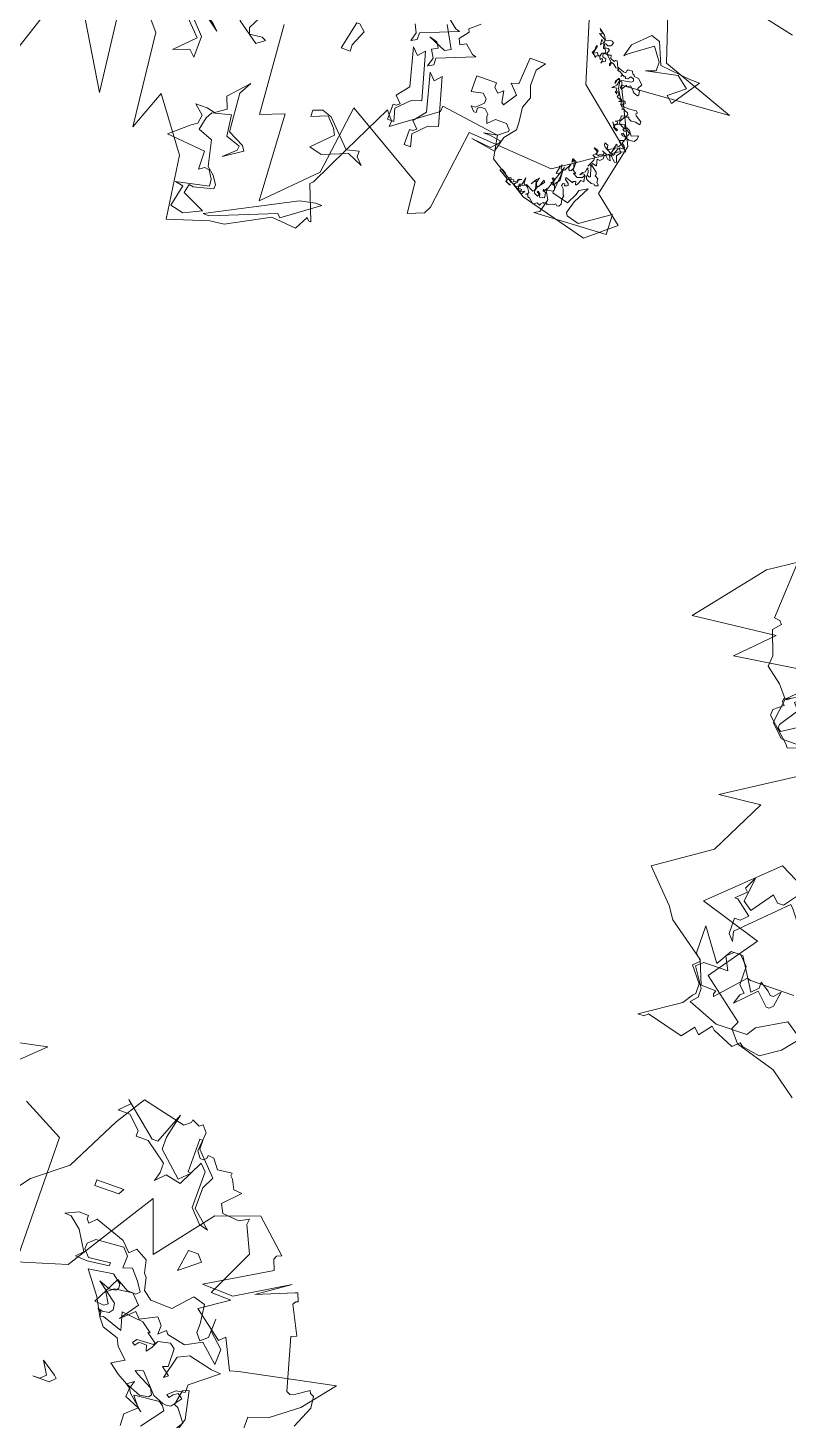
# Model space of a CAD drawing. Header units: metres. Extents: x -71 to 881, y -503 to 661.
# Drawn here: x 281.62 to 286.4, y 243.54 to 252.3 of the extents above; entities that cross this region are included whole.
import ezdxf

# ---------------------------------------------------------------- set-up
doc = ezdxf.new("R2010")
doc.units = ezdxf.units.M
doc.layers.add('ARBRE', color=100, linetype='Continuous', lineweight=13, true_color=0x00ff3f)

# ---------------------------------------------------------------- blocks, each defined once
blk = doc.blocks.new('WMF2', base_point=(0, 0.01))
at = {"color": 251, "lineweight": 0, "true_color": 0x636466}
for points in [[(81.23, -212.64), (86.45, -202.37), (92.4, -197.64), (98.49, -189.57)], [(222.26, -138.6), (222.84, -126.51), (221.75, -126.41), (221.24, -125.83), (222.46, -124.38), (220.76, -119.93), (220.93, -117.85), (217.92, -115.52), (216.01, -113.25), (211.75, -115.52)], [(215.09, -113.71), (215.69, -113.21), (216.23, -113.25), (216.29, -112.71), (215.78, -112.1), (217.44, -110.7), (217.53, -109.6), (213.13, -105.6), (212.64, -105.02), (197.13, -110.25)], [(201.48, -82.18), (206.17, -84.52), (217.5, -73.62), (205.76, -70.03), (212.07, -61.12), (204.08, -54.99), (204.77, -53.52), (202.84, -51.25), (195.1, -48.95), (190.12, -45.33)], [(173.01, -29.2), (166.39, -14.78), (160.89, -29.58), (158.19, -21.39), (152.68, -38.14)], [(139.57, -38.33), (135.29, -33.25), (133.39, -15.7), (130.63, -23.1), (123.64, -13.73), (121.99, -1.9), (114.39, -4.34), (111.72, -4.67), (103.98, -8.76), (99.27, -8.35), (97.95, -10.89), (97.46, -10.41), (97.02, -10.37), (99.54, -16.88), (99.06, -17.38), (95.41, -24.9), (90.83, -34.32), (89.42, -32.65), (89.51, -31.56), (81.64, -37.29), (81.55, -38.39), (70.38, -36.78), (69.61, -32.48), (62.22, -27.79), (49.27, -24.43), (44.16, -28.75), (49.49, -33.04), (47.38, -42.86), (52.22, -53.02), (31.88, -54.47), (45.91, -59.56), (49.4, -70.11)], [(40.43, -164.26), (40.42, -170.12), (36.91, -171.27), (31.95, -175.08), (27.13, -180.99), (44.83, -177.37), (46.41, -176.96), (49.12, -182.48), (50.2, -181.46), (55.69, -185.68), (50.55, -189.17), (54.41, -189.22), (50.23, -198.2), (52.48, -203.12), (52.39, -204.21), (54.12, -203.26), (57.28, -203.53), (58.15, -205.15), (55.25, -208.11), (56.89, -208.24), (57.74, -209.97), (58.25, -210.45), (58.2, -211), (60.88, -210.67), (62.28, -212.43), (63.37, -212.54), (63.42, -211.98), (64, -211.48), (64.56, -211.53), (65.45, -212.71), (65.14, -216.33), (66.13, -217.51), (66.73, -217.02), (68.24, -217.69), (68.28, -217.15), (69.45, -216.26), (77.76, -218.17), (81.23, -212.64), (81.23, -212.64)], [(122.03, -4.59), (121.2, -8.62), (122.72, -8.94), (116.58, -10.22), (116.74, -11.56), (117.68, -13), (118.53, -13.17), (119.53, -12.5), (119.62, -15.95), (127.05, -16.59), (123.52, -19.64), (122.5, -20.31), (122.25, -21.93), (124.05, -23.52), (121.84, -23.52), (120.32, -23.2), (118.31, -24.55), (119.17, -26.74), (115.88, -30.39), (117.14, -28.09), (116.53, -20.76), (113.49, -19.25), (112.89, -18.34), (116.25, -16.14), (114.07, -18.14), (114, -18.92), (116.7, -19.9), (117.23, -23.8), (120.73, -22.94), (121.42, -21.76), (121.9, -19.39), (119.14, -18.3), (118.02, -13.51), (116.67, -12.35), (115.65, -10.82), (115.72, -10.05), (119.34, -9.11), (120.19, -9.29), (120.53, -7.61), (116.29, -5.59), (119.5, -4.04), (122.03, -4.59), (122.03, -4.59)], [(100.3, -13.3), (97.37, -13.9), (96.16, -13.9), (102.61, -9.16), (103.21, -9.75), (114.9, -5.14), (116, -5.14), (100.3, -13.3), (100.3, -13.3)], [(215.12, -142.21), (227.2, -134.24), (237.13, -121.84), (221.43, -123.58), (227.53, -117.47), (210.08, -120.09)], [(206.64, -102.36), (221.47, -92.77), (213.62, -93.64), (218.84, -83.17), (228.67, -76.4), (223.08, -70.7), (221.59, -68.47), (214.46, -63.39), (212.7, -59.01), (209.83, -58.98), (210.04, -58.28), (209.88, -57.88), (205.22, -63.07), (204.55, -62.86), (196.2, -62.98)], [(151.66, -37.02), (141.23, -19.49), (142.97, -34.33)], [(113.77, -42.55), (112.45, -25.61), (108.09, -27.35), (107.21, -10.78), (98.49, -19.49), (96.74, -32.59), (81.64, -23.67), (81.04, -17.76), (78.09, -18.94), (77.45, -20.28), (75.41, -35.48), (59.11, -34.32), (48.77, -41.31), (47.36, -41.88), (58.37, -50.92), (61.87, -62.25)], [(33.51, -73.76), (26.05, -72.12)], [(31.94, -171.46), (30.17, -175.61), (30.45, -177.74), (31.15, -178.04), (31.35, -178.56), (33.6, -177.07), (34.61, -176.66), (35.32, -176.96), (38.04, -186.65), (37.02, -187.05), (39.7, -192.27), (39.35, -192.88), (38.94, -193.04), (39.56, -194.57), (39.97, -194.4), (46.81, -191.62), (41.05, -195.63), (50.47, -189.97), (56.38, -190.15), (44.99, -196.88), (45.76, -198.84), (45.47, -199.54), (44.55, -199.92), (50.64, -205.39), (58.51, -202.62), (66.66, -192.17), (70.16, -201.76), (80.62, -185.19), (89.7, -182.43), (90.01, -206.45), (97.85, -210.62)], [(106.23, -212.96), (97.57, -221.28), (108.11, -219.06)], [(95.41, -24.9), (93.1, -25.5), (93.1, -24.4), (91.88, -23.19), (94.81, -24.4), (99.43, -22.59), (101.87, -23.19), (98.33, -26.72), (98.94, -27.82), (100.65, -29.64), (103.57, -28.43), (103.57, -29.64), (101.87, -30.26), (100.05, -29.64), (95.41, -24.9), (95.41, -24.9)], [(57.77, -28.84), (58.63, -30.3), (56.93, -35.37), (57.37, -30.33), (54.22, -29.5), (53.25, -31.47), (53.04, -32.3), (51.55, -33.16), (53.17, -30.11), (53.78, -27.79), (53.47, -27.25), (51.12, -26.63), (45.81, -30.31), (45.66, -26.44), (59.37, -25.77), (58.42, -26.33), (57.77, -28.84), (57.77, -28.84)], [(57.77, -59.77), (57.34, -59.74), (56.99, -59.99), (56.55, -59.99), (56.22, -59.81), (56.35, -59.33), (56.48, -59.08), (57.01, -58.91), (57.45, -59.12), (57.71, -59.07), (57.42, -58.35), (56.8, -58.47), (56.47, -58.28), (56.73, -57.56), (56.31, -57.33), (55.87, -57.53), (55.75, -56.92), (54.93, -56.6), (54.8, -56.85), (54.47, -56.9), (54, -55.88), (52.71, -55.43), (52.29, -55.4), (52.19, -55.8), (52.04, -56.06), (51.25, -56.07), (50.96, -55.61), (50.83, -55.62), (50.67, -55.53), (50.58, -55.28), (49.76, -55.18), (48.77, -54.33), (49.22, -53.47), (49.17, -53.21), (48.84, -53.17), (48.7, -52.42), (48.83, -52.17), (49.57, -52.45), (49.82, -52.58), (49.78, -52.67), (50.67, -53.46), (51.2, -53.08), (51.37, -53.18), (51.41, -53.31), (52.03, -52.33), (52.28, -52.54), (52.29, -52.9), (52.25, -52.99), (52.13, -53.02), (52.29, -53.33), (52.38, -53.6), (52.8, -53.6), (52.54, -52.26), (51.6, -50.66), (51.34, -50.52), (51.27, -50.28), (50.74, -50.44), (50.57, -50.33), (50.48, -50.06), (50.84, -49.82), (50.98, -49.78), (50.89, -49.52), (49.55, -49.37), (48.16, -49.5), (47.78, -49.18), (48, -48.98), (47.85, -48.67), (46.68, -47.94), (46.65, -47.37), (47.56, -47.53), (48.39, -47.43), (48.9, -47.71), (48.98, -47.97), (49.76, -47.72), (50.3, -46.68), (50.19, -46.3), (49.75, -46.27), (49.22, -46.45), (49.02, -45.79), (48.86, -45.72), (48.68, -46.06), (48.07, -45.73), (47.44, -44.86), (46.32, -45.35), (46.14, -45.25), (46.23, -44.64), (46.6, -44.17), (47.56, -44.03), (48.1, -44.22), (48.58, -43.15), (48.01, -42.73), (47.85, -42.43), (48.07, -42.2), (48.76, -42.13), (48.17, -41.4), (48.71, -40.58), (48.32, -39.48), (48.7, -39.37), (49.37, -39.95), (49.47, -40.2), (49.63, -40.29), (49.94, -40.13), (49.49, -39.35), (50.01, -39.4), (50.51, -39.88), (50.54, -40.02), (50.86, -39.85), (50.83, -39.28), (51.31, -38.78), (51.84, -38.83), (51.55, -37.7), (51.59, -37.62), (52.39, -37.81), (52.44, -37.5), (51.18, -36.52), (51.08, -36.13), (51.12, -35.83), (50.51, -35.51), (50.45, -34.8), (50.07, -34.49), (50.03, -34.34), (50.2, -34.23), (50.61, -34.11), (50.82, -34.33), (51.37, -34.3), (52.2, -34.62), (52.47, -34.77), (52.63, -35.28), (52.87, -35.21), (52.86, -34.42), (52.76, -34.37), (52.7, -34.11), (53.34, -34.14), (53.62, -33.41), (53.77, -33.15), (53.9, -33.1), (53.97, -33.15), (54.13, -33.69), (54.66, -33.51), (54.57, -33.25), (56.09, -33.72), (56.03, -33.37), (55.31, -32.87), (55.2, -32.49), (55.39, -32.36), (55.77, -32.24), (55.88, -32.62), (56.15, -32.56), (56.36, -32.12), (55.85, -31.63), (55.46, -30.55), (55.3, -30.46), (55.43, -29.76), (55.24, -28.88), (55.5, -28.39), (55.87, -28.34), (56.16, -28.62), (56.42, -28.33), (56.99, -28.28), (57.65, -27.88), (57.72, -28.12), (58.03, -28.17), (58.25, -27.98), (58.41, -28.05), (58.73, -27.66), (58.86, -27.41), (59.43, -27.6), (60.1, -27.17), (61.07, -28.04), (61.37, -28.09), (61.58, -28.52), (61.97, -28.4), (61.62, -28.65), (61.49, -28.9), (62.03, -29.74), (62.37, -29.92), (63.43, -29.61), (63.34, -29.34), (63.61, -29.26), (63.52, -29), (62.86, -28.99), (63.01, -28.72), (62.94, -28.47), (62.26, -28.88), (62.57, -28.28), (62.89, -28.34), (63.48, -28.85), (64.34, -29.1), (64.6, -29.45), (65.11, -29.53), (65.65, -29.92), (65.93, -29.83), (66.02, -29.66), (65.89, -29.26), (65.11, -29.09), (65.26, -29.04), (66.15, -29.41), (66.02, -29.89), (67.84, -30.97), (67.51, -31.22), (66.81, -30.85), (66.26, -30.24), (65.89, -30.14), (65.56, -30.31), (65.43, -30.34), (65.4, -29.99), (64.88, -30.15), (64.76, -29.76), (64.15, -30.11), (64.22, -30.34), (64, -30.58), (63.48, -30.72), (64.02, -30.36), (64.06, -29.83), (64.32, -29.76), (64.47, -29.5), (64.37, -29.25), (64.12, -29.12), (63.68, -29.31), (63.59, -29.47), (63.68, -29.74), (63.15, -29.91), (62.91, -31.2), (62.89, -30.2), (62.83, -30.07), (62.59, -29.93), (62.37, -30.14), (60.91, -29.37), (60.7, -29.58), (60.56, -29.85), (60.92, -31.25), (60.95, -31.35), (61.49, -30.77), (61.62, -30.52), (60.95, -31.58), (60.73, -31.77), (60.58, -32.05), (60.79, -31.06), (60.63, -30.55), (60.45, -30.45), (60.1, -30.71), (59.75, -31.73), (59.62, -31.98), (59.42, -31.56), (60.41, -30.31), (60.57, -29.63), (60.56, -29.41), (60.48, -29.15), (59.78, -28.78), (59.61, -29.12), (59.81, -29.35), (60.09, -29.48), (59.99, -29.66), (59.52, -29.31), (59.36, -28.78), (58.88, -28.85), (58.48, -28.96), (58.53, -29.53), (58.63, -29.93), (59.11, -30.07), (59.2, -30.34), (58.98, -30.11), (58.66, -30.69), (58.5, -30.4), (57.42, -30.59), (57.23, -30.94), (57.5, -31.63), (57.97, -31.77), (58.34, -31.96), (58.03, -32.11), (58.06, -32.48), (58.09, -32.59), (58.37, -32.72), (58.26, -32.91), (58, -32.77), (57.77, -31.77), (57.68, -31.73), (57.33, -32.4), (57.28, -32.27), (56.9, -32.97), (56.98, -34.3), (57.97, -33.85), (57.74, -35.15), (57.85, -35.31), (57.61, -35.42), (57.47, -35.67), (57.52, -35.37), (57.39, -34.96), (57.14, -34.83), (56.74, -34.96), (56.01, -36.34), (56.16, -35.64), (56.04, -35.25), (55.87, -35.15), (55.61, -35.22), (55.28, -35.83), (55.72, -37.28), (56, -36.77), (56.07, -37.45), (55.3, -37.06), (55.27, -35.48), (54.61, -35.03), (54.96, -35), (55.02, -34.9), (54.16, -34.45), (53.24, -34.74), (53.05, -35.07), (52.92, -35.12), (53.11, -35.44), (53.43, -35.41), (53.84, -35.06), (53.53, -35.66), (53.04, -35.95), (52.98, -36.7), (52.93, -36.78), (52.55, -36.04), (52.54, -35.47), (52.19, -35.28), (51.91, -35.35), (52.44, -37.08), (52.39, -37.16), (52.45, -37.28), (52.71, -37.43), (52.87, -37.29), (53.01, -37.03), (52.38, -38.45), (52.36, -39.1), (52.67, -39.15), (52.85, -39.25), (52.39, -39.66), (52.26, -39.92), (52.49, -40.27), (53.02, -40.55), (52.98, -40.64), (52.41, -40.45), (52.16, -40.32), (52.31, -39.62), (51.9, -39.53), (51.76, -39.57), (51.81, -39.69), (51.02, -39.94), (51.02, -40.16), (51.11, -40.42), (51.46, -40.59), (50.47, -40.19), (49.85, -40.29), (49.72, -40.33), (49.57, -40.61), (49.49, -40.55), (49.46, -40.43), (49.28, -40.54), (49.15, -40.81), (49.22, -41.05), (48.9, -41.88), (48.95, -42.01), (49.46, -41.85), (49.82, -40.94), (49.95, -40.7), (51.24, -41.37), (51.43, -41.67), (51.53, -42.07), (50.86, -41.92), (50.77, -41.24), (50.48, -41.18), (49.74, -41.56), (49.46, -42.27), (49.5, -42.42), (49.41, -42.59), (49.24, -42.27), (48.89, -42.32), (48.63, -42.83), (49.09, -43.19), (49.12, -43.32), (49.21, -43.37), (48.38, -43.7), (48.25, -43.95), (48.36, -44.36), (48.89, -44.41), (49.31, -44.64), (48.96, -44.87), (48.46, -44.41), (48.27, -44.32), (47.88, -45.08), (47.97, -45.33), (48.55, -45.65), (48.68, -45.4), (48.96, -45.31), (49.3, -45.49), (49.06, -45.7), (50.1, -46.26), (50.9, -45.79), (50.93, -45.72), (50.82, -45.31), (50.42, -45.22), (50.17, -45.09), (50.28, -44.9), (51.03, -45.31), (51.03, -45.54), (51.44, -46.19), (51.18, -45.85), (51.02, -45.76), (50.63, -46.1), (50.58, -46.17), (50.67, -46.44), (50.83, -46.52), (51.09, -46.45), (50.35, -46.83), (50.42, -47.09), (50.26, -47.21), (50.42, -47.72), (49.49, -48.01), (49.31, -48.35), (49.49, -48.67), (50.03, -48.84), (50.3, -48.99), (50.77, -48.92), (50.44, -48.95), (51.22, -49.71), (51.11, -49.74), (51.31, -50.19), (51.71, -50.04), (51.65, -50.13), (51.4, -50.23), (51.47, -50.48), (52.03, -50.67), (52.29, -50.82), (52.12, -51.17), (52.29, -51.69), (52.54, -51.59), (52.57, -51.17), (52.63, -51.43), (52.9, -51.36), (52.76, -51.82), (52.87, -52.23), (53.49, -52.1), (53.75, -52.03), (53.04, -52.74), (52.85, -53.52), (52.92, -53.78), (53.01, -53.82), (53.28, -53.74), (53.5, -52.87), (53.5, -53.31), (53.09, -54.09), (52.87, -53.87), (52.85, -53.74), (50.74, -54.16), (50.47, -54.45), (50.6, -54.86), (51.14, -55.04), (51.55, -54.48), (51.91, -54.45), (52.09, -54.54), (52.03, -54.61), (52.09, -54.76), (52.39, -54.6), (52.42, -54.73), (52.51, -54.77), (52.77, -54.69), (52.92, -54.44), (52.77, -54.92), (53.44, -55.27), (53.59, -55.23), (53.84, -55.36), (53.75, -55.52), (53.79, -55.66), (54.35, -55.63), (54.31, -55.72), (54.95, -56.16), (55.21, -56.29), (55.34, -56.28), (55.36, -55.82), (55.49, -55.58), (55.61, -55.96), (55.42, -56.31), (56.6, -57.37), (57.04, -57.37), (57.3, -57.31), (57.27, -56.95), (57.18, -56.7), (56.58, -56.58), (56.42, -56.07), (56.77, -56.03), (57.04, -55.74), (57.17, -55.49), (57.04, -55.96), (57.15, -56.34), (57.42, -56.28), (57.5, -56.1), (57.66, -56.41), (57.75, -56.66), (58.41, -56.45), (58.45, -56.16), (58.7, -56.5), (59.31, -56.82), (58.99, -57.43), (58.98, -58.29), (58.79, -58.19), (59.04, -56.9), (58.99, -56.77), (58.39, -57.11), (58.15, -56.74), (57.97, -56.66), (57.71, -56.74), (57.66, -57.05), (57.53, -57.31), (56.88, -57.52), (57.28, -58.16), (57.46, -58.26), (57.59, -58.22), (57.82, -59.01), (58.22, -58.91), (58.37, -58.64), (58.47, -59.68), (57.96, -59.2), (57.81, -59.24), (57.85, -59.58), (57.93, -59.84), (59.21, -60.53), (58.92, -60.47), (58.77, -60.73), (58.88, -60.98), (59.17, -61.05), (59.42, -61.39), (58.22, -60.54), (57.77, -59.77), (57.77, -59.77)], [(85.82, -32.33), (85.2, -32.33), (84.59, -32.83), (85.82, -34.04), (83.99, -36.36), (85.82, -43.43), (84.59, -42.2), (83.5, -43.43), (81.06, -34.64), (82.88, -34.04), (85.2, -31.73), (84.59, -29.42), (85.82, -29.42), (85.82, -32.33), (85.82, -32.33)], [(90.23, -35.66), (89.63, -35.66), (89.02, -36.14), (90.23, -37.37), (88.4, -39.67), (90.23, -46.74), (89.02, -45.52), (87.92, -46.74), (85.48, -37.97), (87.31, -37.37), (89.63, -35.05), (89.02, -32.72), (90.23, -32.72), (90.23, -35.66), (90.23, -35.66)], [(127.86, -39.54), (126.03, -38.33), (124.94, -37.24), (127.24, -38.94), (128.46, -38.94), (129.55, -37.85), (127.24, -35.41), (127.24, -31.39), (128.46, -32.48), (131.38, -31.39), (127.86, -34.91), (130.76, -37.85), (136.62, -36.62), (138.93, -36.62), (137.71, -38.33), (136.62, -39.54), (137.23, -43.08), (134.79, -37.24), (127.86, -39.54), (127.86, -39.54)], [(70.82, -34.21), (69.59, -35.56), (69.59, -35.99), (71.7, -36.34), (72.94, -36.34), (70.38, -36.78), (68.72, -38.1), (68.72, -38.45), (69.59, -39.32), (71.7, -39.32), (72.94, -38.1), (73.38, -39.32), (73.38, -39.76), (74.16, -40.55), (75.04, -40.55), (75.48, -40.2), (75.48, -39.32), (75.92, -39.32), (76.72, -40.2), (75.92, -40.2), (74.6, -41.44), (74.6, -42.32), (75.48, -43.11), (77.6, -42.67), (77.6, -45.66), (73.81, -45.66), (73.81, -44.79), (72.94, -44), (72.05, -44.79), (71.7, -42.67), (71.26, -42.32), (69.59, -44.79), (71.26, -46.54), (69.94, -46.89), (69.59, -52), (66.59, -52), (67.83, -50.32), (67.83, -47.34), (67.04, -45.22), (67.83, -43.11), (67.48, -40.2), (67.48, -38.89), (69.16, -36.78), (69.94, -33.86), (74.6, -34.65), (70.82, -34.21), (70.82, -34.21)], [(122.64, -46.8), (119.8, -44.2), (117.78, -43.62), (113.05, -45.94), (112.69, -46.71), (113.05, -47.75), (111.9, -48.16), (110.76, -46.76), (118.41, -42.1), (119.56, -39.88), (119.15, -38.74), (116.82, -39.05), (116.04, -38.68), (117.45, -37.54), (121.56, -40.46), (122.95, -46.17), (122.64, -46.8), (122.64, -46.8)], [(99.65, -46.23), (100.87, -43.31), (100.87, -42.08), (102.57, -42.08), (101.47, -47.33), (100.87, -47.33), (99.65, -46.23), (99.65, -46.23)], [(80.09, -54.82), (81.89, -53.24), (81.61, -52.7), (82.93, -50.96), (82.44, -49.93), (81.38, -50.49), (79.67, -49.09), (78.94, -48.87), (85.72, -46.19), (85.64, -44.92), (86.71, -44.35), (86.21, -45.98), (87.01, -47.47), (85.95, -48.04), (86.55, -49.02), (88.1, -49.47), (84.71, -48.03), (83.64, -48.6), (85.9, -52.66)], [(85.82, -53.82), (84.11, -52.42), (83.35, -52.19), (90.12, -49.5), (90.07, -48.23), (91.12, -47.66), (90.64, -49.3), (91.42, -50.77)], [(220.57, -50.22), (221.79, -50.2), (214.78, -54.92), (213.59, -56.76), (213.1, -57.26), (213.13, -59.1), (215.47, -61.97), (214.27, -63.08), (215.5, -64.29), (215.56, -69.52), (211.34, -63.72), (209.67, -66.67), (207.37, -66.7), (203.77, -60.91), (202.56, -62.13), (202.58, -63.23), (200.85, -62.15), (200.24, -61.55), (199.64, -61.56), (198.56, -62.79), (199.01, -59.87), (199.61, -59.26), (200.21, -59.24), (202.55, -61.52), (206.05, -57.94), (205.47, -59.78), (204.85, -60.28), (206.1, -61.48), (206.14, -65.01), (207.85, -66.7), (209.07, -66.69), (210.27, -65.56), (209.03, -63.15), (213.66, -63.1), (214.86, -61.99), (212.51, -58.47), (212.49, -56.77), (213.57, -55.55), (207.7, -53.3), (201.85, -53.37), (200.78, -55.09), (195.57, -58.07), (193.11, -56.39)], [(192.02, -56.41), (194.9, -52.85), (198.42, -50.48), (201.82, -51.06), (202.43, -51.55), (203.66, -50.42), (207.69, -52.09), (208.3, -52.68), (210.1, -50.35), (211.21, -51.44), (213, -49.09), (219.97, -50.84), (220.57, -50.22), (220.57, -50.22)], [(40.86, -56.38), (43.16, -58.19), (49.01, -56.98), (47.19, -57.59), (47.19, -59.3), (49.01, -61.74), (53.04, -58.82), (53.65, -58.19), (53.04, -60.53), (50.1, -63.43), (48.41, -62.83), (46.7, -58.82), (40.86, -58.19), (39.03, -58.19), (42.55, -52.98), (43.78, -54.06), (40.86, -56.38), (40.86, -56.38)], [(211.1, -72.56), (210.01, -72.56), (208.8, -73.77), (211.73, -76.09), (212.35, -76.09), (210.51, -77.8), (211.1, -78.4), (210.01, -80.71), (210.51, -76.09), (208.8, -74.88), (205.88, -79.01), (204.66, -77.8), (203.56, -77.8), (200.04, -82.55), (199.42, -74.88), (201.73, -77.8), (202.34, -78.4), (210.51, -70.25), (210.01, -68.43), (211.1, -69.64), (211.1, -72.56), (211.1, -72.56)], [(216.62, -108.51), (216.01, -113.25), (213.7, -115.58), (213.1, -115.58), (213.1, -114.35), (214.19, -113.25), (213.1, -112.03), (215.41, -108.51), (215.41, -107.9), (214.8, -107.41), (206.64, -112.66), (207.25, -110.82), (207.86, -110.33), (206.64, -109.11), (207.25, -109.11), (207.86, -109.72), (210.77, -106.2), (214.19, -106.2), (216.62, -108.51), (216.62, -108.51)], [(58.26, -161.95), (55.2, -166.06), (55.75, -166.8), (56.5, -167.36), (60.96, -166.95), (61.31, -166.89), (59.77, -164.96), (59.07, -164.44), (62, -167.02), (62.51, -167.79), (63.26, -168.35), (60.34, -167.25), (58.66, -167.5), (58.28, -168), (58.89, -169.15), (61.9, -170.7), (62.6, -171.21), (61.18, -171.65), (57.84, -168.06), (55.81, -167.24), (55.17, -167.15), (54.29, -167.27), (52.87, -169.18), (53.82, -169.88), (54.6, -169.37), (55.15, -168.63), (55.66, -169.01), (54.32, -170.26), (52.66, -170.5), (52.66, -171.97), (47.81, -175.9), (49.56, -176.04), (54.15, -177.07), (56.26, -176.06), (57.34, -171.75), (56.54, -172.31), (58.19, -173.55), (57.21, -173.91), (57.26, -177.31), (58.26, -178.06), (60.53, -177.56), (61.17, -176.18), (61.91, -175.17), (62.25, -176.19), (63.37, -176.26), (63.72, -176.21), (64.28, -175.46), (64.78, -175.83), (64.22, -176.58), (61.08, -176.8), (60.89, -177.07), (62.8, -178.48), (62.37, -178.54), (64.31, -180), (68.46, -180.44), (67.52, -177.18), (71.39, -178.5), (71.97, -178.23), (72.13, -179.07), (72.84, -179.59), (71.95, -179.32), (70.65, -179.51), (70.12, -180.21), (70.34, -181.46), (74.19, -184.37), (72.12, -183.59), (70.89, -183.77), (70.51, -184.27), (70.59, -185.1), (72.3, -186.38), (76.95, -185.71), (73.74, -181.48), (71.97, -178.23), (70.82, -176.69), (67.68, -175.65), (66.98, -174.25), (64.97, -172.31), (67.26, -170.98), (65.32, -169.52), (63.26, -168.35), (62.04, -169.25), (62.51, -167.79), (62.6, -166.17), (59.77, -164.96), (61.9, -163.05), (61.78, -160.83)], [(56.45, -156.83), (51.18, -165.09), (52.99, -167.49), (53.79, -167.78), (53.24, -170.6), (52.14, -171.11), (51.01, -165.85), (52.98, -159.15), (54.67, -154.45), (56.12, -154.97), (56.45, -156.83), (56.45, -156.83)], [(78.47, -163.95), (77.51, -164.92), (78.97, -167.27), (76.15, -165.41), (75.64, -164.92), (76.63, -163.95), (79.84, -163.95), (78.47, -163.95), (78.47, -163.95)], [(52.76, -180.21), (55.75, -178.63), (59.24, -179.37), (59.71, -180), (60.98, -178.83), (60.92, -180.53), (62.07, -181.8), (65.07, -180.21), (66.12, -181.35), (68.53, -179.14), (66.06, -182.57), (67.81, -184.35), (71.26, -183.89), (72.51, -182.83), (71.38, -180.95), (72, -180.48), (73.83, -180.56), (71.19, -185.7), (68.92, -184.4), (67.21, -184.32), (66.57, -184.91), (67.73, -186.66), (69.36, -188.54), (71.08, -188), (71, -190.33), (72.16, -191.6), (77.42, -191.2), (78.69, -190.03), (78.74, -188.92), (77.57, -187.67), (73.52, -188.11), (73.54, -187.51), (77.6, -187.05), (79.9, -187.14), (78.75, -188.32), (80.93, -191.95), (83.16, -193.74), (84.39, -193.79), (82.02, -194.91), (80.2, -194.84), (80.22, -194.22), (79.64, -193.6), (78.5, -194.76), (72.73, -192.72), (70.97, -190.94), (69.83, -192.11), (67.56, -190.81), (67.04, -188.46), (66.45, -187.83), (65.94, -185.49), (64.29, -184.21), (60.16, -184.05), (57.09, -187.45), (54.82, -186.75), (54.35, -183.2), (54.41, -181.49), (53.37, -180.24), (52.1, -181.39), (51.95, -184.94), (52.04, -182.63), (49.22, -180.06), (49.34, -177.15), (52.76, -180.21), (52.76, -180.21)], [(59.05, -195.06), (57.96, -193.84), (61.5, -190.92), (60.89, -195.06), (59.05, -195.06), (59.05, -195.06)], [(62.92, -202.64), (62.92, -209.57), (64.13, -210.8), (66.44, -206.05), (69.38, -206.67), (71.07, -204.94), (70.59, -206.67), (70.59, -208.49), (74.6, -211.4), (76.92, -211.4), (76.92, -212.49), (79.35, -214.81), (81.66, -214.81), (79.84, -216.64), (80.44, -217.25), (73.99, -211.89), (72.89, -211.89), (70.59, -217.73), (71.68, -213.12), (71.68, -210.8), (67.05, -206.67), (65.23, -208.49), (65.83, -208.49), (65.83, -214.81), (65.23, -214.81), (65.23, -213.12), (61.21, -208.97), (62.31, -206.67), (62.31, -202.64), (58.89, -199.71), (60.6, -200.21), (62.92, -202.64), (62.92, -202.64)], [(80.95, -201.5), (75.73, -201.5), (76.34, -200.42), (80.95, -200.42), (80.95, -201.5), (80.95, -201.5)]]:
    blk.add_lwpolyline(points, dxfattribs=at)

msp = doc.modelspace()

# ---------------------------------------------------------------- block references
at = {"layer": 'ARBRE', "color": 251, "lineweight": 5, "true_color": 0x636466, "xscale": 0.03451886634015593, "yscale": 0.03451886634015593, "zscale": 0.03451886634015593, "rotation": 160.1685466476646}
for p in [(286.4264, 249.6016), (292.0672, 241.8665), (282.321, 237.5586)]:
    msp.add_blockref('WMF2', p, dxfattribs=at)

doc.saveas('drawing.dxf')
